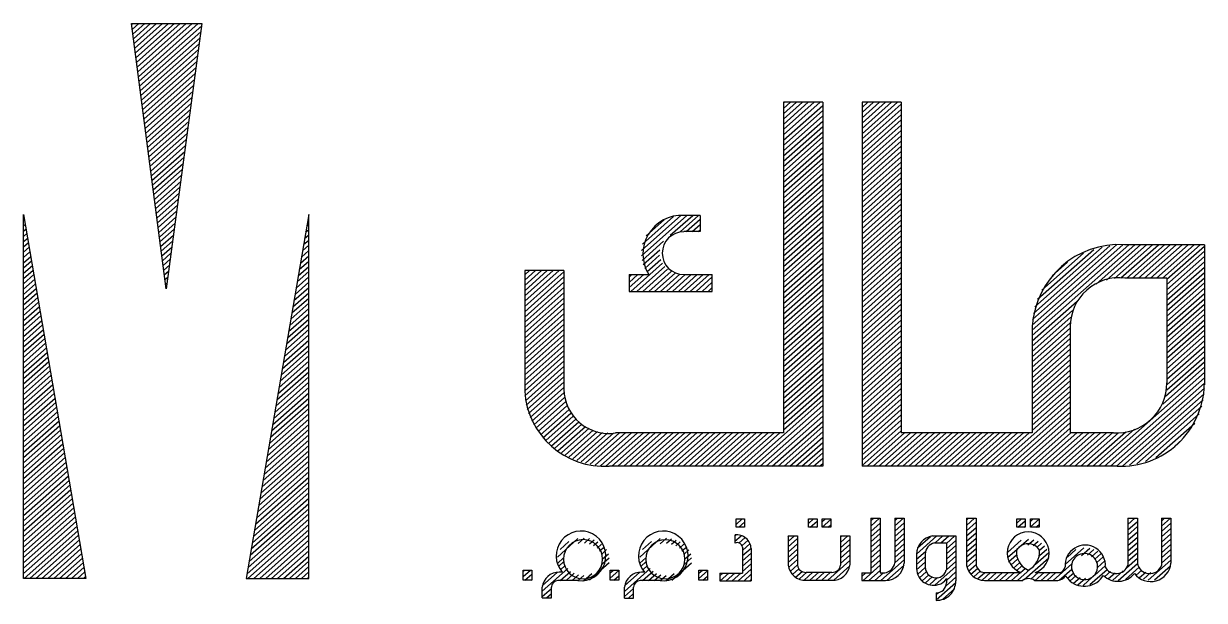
# Model space of a CAD drawing. Header units: millimetres. Extents: x 150000 to 150841, y 150000 to 150594.
# Drawn here: x 150753 to 150768.45, y 150092.46 to 150100.01 of the extents above; entities that cross this region are included whole.
import ezdxf

# ---------------------------------------------------------------- set-up
doc = ezdxf.new("R2010")
doc.units = ezdxf.units.MM
doc.linetypes.add('XKITLINE00', pattern=[0])

msp = doc.modelspace()

# ---------------------------------------------------------------- linework, layer by layer
at = {"color": 2, "linetype": 'XKITLINE00'}
for p, q in [((150754.407, 150100.014), (150755.33, 150100.014)), ((150754.862, 150096.541), (150754.407, 150100.014)), ((150754.409, 150099.999), (150754.426, 150100.014)), ((150754.417, 150099.937), (150754.503, 150100.014)), ((150754.425, 150099.875), (150754.581, 150100.014)), ((150754.433, 150099.813), (150754.659, 150100.014)), ((150754.441, 150099.752), (150754.737, 150100.014)), ((150754.449, 150099.69), (150754.814, 150100.014)), ((150754.457, 150099.628), (150754.892, 150100.014)), ((150754.465, 150099.566), (150754.97, 150100.014)), ((150754.473, 150099.505), (150755.047, 150100.014)), ((150754.481, 150099.443), (150755.125, 150100.014)), ((150754.49, 150099.381), (150755.203, 150100.014)), ((150754.498, 150099.319), (150755.281, 150100.014)), ((150754.506, 150099.258), (150755.327, 150099.986)), ((150755.33, 150100.014), (150754.862, 150096.541)), ((150754.514, 150099.196), (150755.316, 150099.908)), ((150754.522, 150099.134), (150755.306, 150099.829)), ((150754.53, 150099.072), (150755.295, 150099.751)), ((150754.538, 150099.011), (150755.284, 150099.673)), ((150754.546, 150098.949), (150755.274, 150099.594)), ((150754.554, 150098.887), (150755.263, 150099.516)), ((150754.562, 150098.825), (150755.253, 150099.438)), ((150754.57, 150098.763), (150755.242, 150099.359)), ((150754.579, 150098.702), (150755.232, 150099.281)), ((150754.587, 150098.64), (150755.221, 150099.203)), ((150754.595, 150098.578), (150755.21, 150099.124)), ((150754.603, 150098.516), (150755.2, 150099.046)), ((150754.611, 150098.455), (150755.189, 150098.968)), ((150754.619, 150098.393), (150755.179, 150098.889)), ((150754.627, 150098.331), (150755.168, 150098.811)), ((150754.635, 150098.269), (150755.158, 150098.733)), ((150754.643, 150098.208), (150755.147, 150098.654)), ((150754.651, 150098.146), (150755.136, 150098.576)), ((150754.66, 150098.084), (150755.126, 150098.498)), ((150754.668, 150098.022), (150755.115, 150098.419)), ((150754.676, 150097.96), (150755.105, 150098.341)), ((150754.684, 150097.899), (150755.094, 150098.263)), ((150754.692, 150097.837), (150755.084, 150098.184)), ((150754.7, 150097.775), (150755.073, 150098.106)), ((150754.708, 150097.713), (150755.062, 150098.028)), ((150754.716, 150097.652), (150755.052, 150097.949)), ((150754.724, 150097.59), (150755.041, 150097.871)), ((150754.732, 150097.528), (150755.031, 150097.793)), ((150754.741, 150097.466), (150755.02, 150097.714)), ((150752.996, 150092.752), (150752.996, 150097.514)), ((150752.996, 150097.514), (150753.812, 150092.752)), ((150754.749, 150097.405), (150755.01, 150097.636)), ((150754.757, 150097.343), (150754.999, 150097.558)), ((150756.728, 150097.514), (150755.911, 150092.752)), ((150756.728, 150092.752), (150756.728, 150097.514)), ((150752.996, 150097.504), (150752.997, 150097.506)), ((150752.996, 150097.436), (150753.007, 150097.446)), ((150752.996, 150097.367), (150753.018, 150097.386)), ((150754.765, 150097.281), (150754.988, 150097.479)), ((150754.773, 150097.219), (150754.978, 150097.401)), ((150756.702, 150097.365), (150756.728, 150097.388)), ((150756.716, 150097.446), (150756.728, 150097.457)), ((150752.996, 150097.298), (150753.028, 150097.326)), ((150752.996, 150097.229), (150753.038, 150097.266)), ((150752.996, 150097.16), (150753.049, 150097.207)), ((150754.781, 150097.158), (150754.967, 150097.323)), ((150754.789, 150097.096), (150754.957, 150097.244)), ((150756.674, 150097.202), (150756.728, 150097.25)), ((150756.688, 150097.283), (150756.728, 150097.319)), ((150752.996, 150097.091), (150753.059, 150097.147)), ((150752.996, 150097.022), (150753.069, 150097.087)), ((150754.797, 150097.034), (150754.946, 150097.166)), ((150754.805, 150096.972), (150754.936, 150097.088)), ((150756.633, 150096.958), (150756.728, 150097.043)), ((150756.647, 150097.04), (150756.728, 150097.112)), ((150756.66, 150097.121), (150756.728, 150097.181)), ((150752.996, 150096.953), (150753.079, 150097.027)), ((150752.996, 150096.884), (150753.09, 150096.967)), ((150752.996, 150096.815), (150753.1, 150096.907)), ((150754.813, 150096.91), (150754.925, 150097.01)), ((150754.821, 150096.849), (150754.914, 150096.931)), ((150756.605, 150096.796), (150756.728, 150096.905)), ((150756.619, 150096.877), (150756.728, 150096.974)), ((150752.996, 150096.746), (150753.11, 150096.847)), ((150752.996, 150096.677), (150753.12, 150096.788)), ((150754.83, 150096.787), (150754.904, 150096.853)), ((150754.838, 150096.725), (150754.893, 150096.775)), ((150756.577, 150096.633), (150756.728, 150096.767)), ((150756.591, 150096.714), (150756.728, 150096.836)), ((150752.996, 150096.608), (150753.131, 150096.728)), ((150752.996, 150096.539), (150753.141, 150096.668)), ((150752.996, 150096.47), (150753.151, 150096.608)), ((150754.846, 150096.663), (150754.883, 150096.696)), ((150754.854, 150096.602), (150754.872, 150096.618)), ((150756.549, 150096.47), (150756.728, 150096.629)), ((150756.563, 150096.552), (150756.728, 150096.698)), ((150752.996, 150096.401), (150753.161, 150096.548)), ((150752.996, 150096.332), (150753.172, 150096.488)), ((150752.996, 150096.263), (150753.182, 150096.429)), ((150756.521, 150096.308), (150756.728, 150096.491)), ((150756.535, 150096.389), (150756.728, 150096.56)), ((150752.996, 150096.194), (150753.192, 150096.369)), ((150752.996, 150096.126), (150753.202, 150096.309)), ((150756.479, 150096.064), (150756.728, 150096.284)), ((150756.493, 150096.145), (150756.728, 150096.353)), ((150756.507, 150096.226), (150756.728, 150096.422)), ((150752.996, 150096.057), (150753.213, 150096.249)), ((150752.996, 150095.988), (150753.223, 150096.189)), ((150752.996, 150095.919), (150753.233, 150096.129)), ((150756.451, 150095.901), (150756.728, 150096.146)), ((150756.465, 150095.982), (150756.728, 150096.215)), ((150752.996, 150095.85), (150753.243, 150096.069)), ((150752.996, 150095.781), (150753.254, 150096.01)), ((150756.423, 150095.739), (150756.728, 150096.009)), ((150756.437, 150095.82), (150756.728, 150096.078)), ((150752.996, 150095.712), (150753.264, 150095.95)), ((150752.996, 150095.643), (150753.274, 150095.89)), ((150752.996, 150095.574), (150753.284, 150095.83)), ((150756.396, 150095.576), (150756.728, 150095.871)), ((150756.41, 150095.657), (150756.728, 150095.94)), ((150752.996, 150095.505), (150753.295, 150095.77)), ((150752.996, 150095.436), (150753.305, 150095.71)), ((150756.354, 150095.332), (150756.728, 150095.664)), ((150756.368, 150095.413), (150756.728, 150095.733)), ((150756.382, 150095.495), (150756.728, 150095.802)), ((150752.996, 150095.367), (150753.315, 150095.651)), ((150752.996, 150095.298), (150753.326, 150095.591)), ((150752.996, 150095.229), (150753.336, 150095.531)), ((150756.326, 150095.169), (150756.728, 150095.526)), ((150756.34, 150095.251), (150756.728, 150095.595)), ((150752.996, 150095.16), (150753.346, 150095.471)), ((150752.996, 150095.091), (150753.356, 150095.411)), ((150752.996, 150095.022), (150753.367, 150095.351)), ((150756.298, 150095.007), (150756.728, 150095.388)), ((150756.312, 150095.088), (150756.728, 150095.457)), ((150752.996, 150094.953), (150753.377, 150095.291)), ((150752.996, 150094.884), (150753.387, 150095.232)), ((150756.27, 150094.844), (150756.728, 150095.25)), ((150756.284, 150094.925), (150756.728, 150095.319)), ((150752.996, 150094.815), (150753.397, 150095.172)), ((150752.996, 150094.747), (150753.408, 150095.112)), ((150752.996, 150094.678), (150753.418, 150095.052)), ((150756.228, 150094.6), (150756.728, 150095.043)), ((150756.242, 150094.681), (150756.728, 150095.112)), ((150756.256, 150094.763), (150756.728, 150095.181)), ((150752.996, 150094.609), (150753.428, 150094.992)), ((150752.996, 150094.54), (150753.438, 150094.932)), ((150756.2, 150094.438), (150756.728, 150094.905)), ((150756.214, 150094.519), (150756.728, 150094.974)), ((150752.996, 150094.471), (150753.449, 150094.872)), ((150752.996, 150094.402), (150753.459, 150094.813)), ((150752.996, 150094.333), (150753.469, 150094.753)), ((150756.173, 150094.275), (150756.728, 150094.768)), ((150756.187, 150094.356), (150756.728, 150094.836)), ((150752.996, 150094.264), (150753.479, 150094.693)), ((150752.996, 150094.195), (150753.49, 150094.633)), ((150752.996, 150094.126), (150753.5, 150094.573)), ((150756.145, 150094.112), (150756.728, 150094.63)), ((150756.159, 150094.194), (150756.728, 150094.699)), ((150752.996, 150094.057), (150753.51, 150094.513)), ((150752.996, 150093.988), (150753.52, 150094.454)), ((150756.103, 150093.868), (150756.728, 150094.423)), ((150756.117, 150093.95), (150756.728, 150094.492)), ((150756.131, 150094.031), (150756.728, 150094.561)), ((150752.996, 150093.919), (150753.531, 150094.394)), ((150752.996, 150093.85), (150753.541, 150094.334)), ((150752.996, 150093.781), (150753.551, 150094.274)), ((150756.075, 150093.706), (150756.728, 150094.285)), ((150756.089, 150093.787), (150756.728, 150094.354)), ((150752.996, 150093.712), (150753.561, 150094.214)), ((150752.996, 150093.643), (150753.572, 150094.154)), ((150756.047, 150093.543), (150756.728, 150094.147)), ((150756.061, 150093.624), (150756.728, 150094.216)), ((150752.996, 150093.574), (150753.582, 150094.094)), ((150752.996, 150093.505), (150753.592, 150094.035)), ((150752.996, 150093.437), (150753.603, 150093.975)), ((150756.019, 150093.38), (150756.728, 150094.009)), ((150756.033, 150093.462), (150756.728, 150094.078)), ((150752.996, 150093.368), (150753.613, 150093.915)), ((150752.996, 150093.299), (150753.623, 150093.855)), ((150755.977, 150093.137), (150756.728, 150093.802)), ((150755.991, 150093.218), (150756.728, 150093.871)), ((150756.005, 150093.299), (150756.728, 150093.94)), ((150752.996, 150093.23), (150753.633, 150093.795)), ((150752.996, 150093.161), (150753.644, 150093.735)), ((150752.996, 150093.092), (150753.654, 150093.676)), ((150755.95, 150092.974), (150756.728, 150093.664)), ((150755.963, 150093.055), (150756.728, 150093.733)), ((150752.996, 150093.023), (150753.664, 150093.616)), ((150752.996, 150092.954), (150753.674, 150093.556)), ((150752.996, 150092.885), (150753.685, 150093.496)), ((150755.922, 150092.811), (150756.728, 150093.526)), ((150755.936, 150092.893), (150756.728, 150093.595)), ((150752.996, 150092.816), (150753.695, 150093.436)), ((150753.001, 150092.752), (150753.705, 150093.376)), ((150755.932, 150092.752), (150756.728, 150093.457)), ((150756.01, 150092.752), (150756.728, 150093.389)), ((150753.079, 150092.752), (150753.715, 150093.316)), ((150753.156, 150092.752), (150753.726, 150093.257)), ((150753.234, 150092.752), (150753.736, 150093.197)), ((150756.088, 150092.752), (150756.728, 150093.32)), ((150756.165, 150092.752), (150756.728, 150093.251)), ((150756.243, 150092.752), (150756.728, 150093.182)), ((150753.312, 150092.752), (150753.746, 150093.137)), ((150753.39, 150092.752), (150753.756, 150093.077)), ((150756.321, 150092.752), (150756.728, 150093.113)), ((150756.399, 150092.752), (150756.728, 150093.044)), ((150753.467, 150092.752), (150753.767, 150093.017)), ((150753.545, 150092.752), (150753.777, 150092.957)), ((150753.623, 150092.752), (150753.787, 150092.897)), ((150756.476, 150092.752), (150756.728, 150092.975)), ((150756.554, 150092.752), (150756.728, 150092.906)), ((150753.812, 150092.752), (150752.996, 150092.752)), ((150753.701, 150092.752), (150753.797, 150092.838)), ((150753.778, 150092.752), (150753.808, 150092.778)), ((150755.911, 150092.752), (150756.728, 150092.752)), ((150756.632, 150092.752), (150756.728, 150092.837)), ((150756.71, 150092.752), (150756.728, 150092.768))]:
    msp.add_line(p, q, dxfattribs=at)
at = {"color": 7, "linetype": 'XKITLINE00'}
for p, q in [((150762.944, 150098.971), (150762.958, 150098.984)), ((150762.944, 150098.902), (150763.036, 150098.984)), ((150762.944, 150098.833), (150763.114, 150098.984)), ((150762.944, 150098.764), (150763.192, 150098.984)), ((150762.944, 150098.695), (150763.269, 150098.984)), ((150762.944, 150098.626), (150763.347, 150098.984)), ((150762.944, 150098.557), (150763.425, 150098.984)), ((150762.944, 150098.984), (150762.944, 150094.656)), ((150763.457, 150098.984), (150762.944, 150098.984)), ((150762.944, 150098.488), (150763.457, 150098.944)), ((150763.457, 150098.984), (150763.457, 150094.22)), ((150764.485, 150098.984), (150763.972, 150098.984)), ((150763.972, 150098.984), (150763.972, 150094.22)), ((150763.972, 150098.918), (150764.047, 150098.984)), ((150763.972, 150098.849), (150764.124, 150098.984)), ((150763.972, 150098.78), (150764.202, 150098.984)), ((150763.972, 150098.711), (150764.28, 150098.984)), ((150763.972, 150098.642), (150764.358, 150098.984)), ((150763.972, 150098.573), (150764.435, 150098.984)), ((150763.972, 150098.504), (150764.485, 150098.96)), ((150764.485, 150098.984), (150764.485, 150094.656)), ((150762.944, 150098.419), (150763.457, 150098.875)), ((150762.944, 150098.35), (150763.457, 150098.806)), ((150763.972, 150098.435), (150764.485, 150098.891)), ((150763.972, 150098.366), (150764.485, 150098.822)), ((150763.972, 150098.298), (150764.485, 150098.753)), ((150762.944, 150098.282), (150763.457, 150098.737)), ((150762.944, 150098.213), (150763.457, 150098.668)), ((150762.944, 150098.144), (150763.457, 150098.599)), ((150763.972, 150098.229), (150764.485, 150098.684)), ((150763.972, 150098.16), (150764.485, 150098.615)), ((150762.944, 150098.075), (150763.457, 150098.53)), ((150762.944, 150098.006), (150763.457, 150098.461)), ((150763.972, 150098.091), (150764.485, 150098.546)), ((150763.972, 150098.022), (150764.485, 150098.477)), ((150762.944, 150097.937), (150763.457, 150098.392)), ((150762.944, 150097.868), (150763.457, 150098.323)), ((150763.972, 150097.953), (150764.485, 150098.408)), ((150763.972, 150097.884), (150764.485, 150098.339)), ((150762.944, 150097.799), (150763.457, 150098.254)), ((150762.944, 150097.73), (150763.457, 150098.185)), ((150763.972, 150097.815), (150764.485, 150098.27)), ((150763.972, 150097.746), (150764.485, 150098.201)), ((150763.972, 150097.677), (150764.485, 150098.132)), ((150762.944, 150097.661), (150763.457, 150098.116)), ((150762.944, 150097.592), (150763.457, 150098.047)), ((150762.944, 150097.523), (150763.457, 150097.978)), ((150763.972, 150097.608), (150764.485, 150098.063)), ((150763.972, 150097.539), (150764.485, 150097.994)), ((150762.944, 150097.454), (150763.457, 150097.909)), ((150762.944, 150097.385), (150763.457, 150097.841)), ((150763.972, 150097.47), (150764.485, 150097.925)), ((150763.972, 150097.401), (150764.485, 150097.857)), ((150762.944, 150097.316), (150763.457, 150097.772)), ((150762.944, 150097.247), (150763.457, 150097.703)), ((150763.972, 150097.332), (150764.485, 150097.788)), ((150763.972, 150097.263), (150764.485, 150097.719)), ((150762.944, 150097.178), (150763.457, 150097.634)), ((150762.944, 150097.109), (150763.457, 150097.565)), ((150763.972, 150097.194), (150764.485, 150097.65)), ((150763.972, 150097.125), (150764.485, 150097.581)), ((150763.972, 150097.056), (150764.485, 150097.512)), ((150761.083, 150096.976), (150761.677, 150097.503)), ((150761.083, 150097.045), (150761.598, 150097.502)), ((150761.097, 150097.126), (150761.506, 150097.489)), ((150761.144, 150097.237), (150761.381, 150097.447)), ((150761.462, 150097.244), (150761.755, 150097.503)), ((150761.59, 150097.287), (150761.833, 150097.503)), ((150761.854, 150097.503), (150761.638, 150097.503)), ((150761.671, 150097.291), (150761.854, 150097.453)), ((150761.749, 150097.291), (150761.854, 150097.384)), ((150761.854, 150097.503), (150761.854, 150097.291)), ((150762.944, 150097.04), (150763.457, 150097.496)), ((150762.944, 150096.972), (150763.457, 150097.427)), ((150762.944, 150096.903), (150763.457, 150097.358)), ((150763.972, 150096.987), (150764.485, 150097.443)), ((150763.972, 150096.919), (150764.485, 150097.374)), ((150761.854, 150097.291), (150761.638, 150097.291)), ((150761.826, 150097.291), (150761.854, 150097.315)), ((150762.944, 150096.834), (150763.457, 150097.289)), ((150762.944, 150096.765), (150763.457, 150097.22)), ((150763.972, 150096.85), (150764.485, 150097.305)), ((150763.972, 150096.781), (150764.485, 150097.236)), ((150761.092, 150096.915), (150761.374, 150097.165)), ((150761.108, 150096.86), (150761.325, 150097.052)), ((150762.944, 150096.696), (150763.457, 150097.151)), ((150762.944, 150096.627), (150763.457, 150097.082)), ((150763.972, 150096.712), (150764.485, 150097.167)), ((150763.972, 150096.643), (150764.485, 150097.098)), ((150766.2, 150096.068), (150767.386, 150097.12)), ((150766.2, 150095.999), (150767.464, 150097.12)), ((150766.2, 150095.93), (150767.542, 150097.12)), ((150766.205, 150096.141), (150767.304, 150097.116)), ((150766.216, 150096.22), (150767.215, 150097.107)), ((150766.236, 150096.307), (150767.118, 150097.089)), ((150766.269, 150096.405), (150767.007, 150097.059)), ((150767.038, 150096.604), (150767.62, 150097.12)), ((150767.175, 150096.657), (150767.697, 150097.12)), ((150767.276, 150096.678), (150767.775, 150097.12)), ((150767.361, 150096.684), (150767.853, 150097.12)), ((150768.454, 150097.12), (150767.409, 150097.12)), ((150767.438, 150096.683), (150767.931, 150097.12)), ((150767.515, 150096.683), (150768.008, 150097.12)), ((150767.593, 150096.683), (150768.086, 150097.12)), ((150767.671, 150096.683), (150768.164, 150097.12)), ((150767.749, 150096.683), (150768.242, 150097.12)), ((150767.826, 150096.683), (150768.319, 150097.12)), ((150767.904, 150096.683), (150768.397, 150097.12)), ((150767.964, 150096.668), (150768.454, 150097.102)), ((150768.454, 150097.12), (150768.454, 150095.285)), ((150761.129, 150096.81), (150761.322, 150096.981)), ((150761.155, 150096.764), (150761.336, 150096.924)), ((150762.944, 150096.558), (150763.457, 150097.013)), ((150762.944, 150096.489), (150763.457, 150096.944)), ((150763.972, 150096.574), (150764.485, 150097.029)), ((150763.972, 150096.505), (150764.485, 150096.96)), ((150763.972, 150096.436), (150764.485, 150096.891)), ((150766.326, 150096.524), (150766.872, 150097.009)), ((150766.46, 150096.712), (150766.661, 150096.89)), ((150767.964, 150096.599), (150768.454, 150097.033)), ((150767.964, 150096.53), (150768.454, 150096.964)), ((150767.964, 150096.461), (150768.454, 150096.895)), ((150759.556, 150096.78), (150759.556, 150095.202)), ((150759.556, 150096.725), (150759.619, 150096.78)), ((150759.556, 150096.656), (150759.697, 150096.78)), ((150760.07, 150096.78), (150759.556, 150096.78)), ((150759.556, 150096.587), (150759.774, 150096.78)), ((150759.556, 150096.518), (150759.852, 150096.78)), ((150759.556, 150096.449), (150759.93, 150096.78)), ((150759.556, 150096.38), (150760.008, 150096.78)), ((150759.556, 150096.311), (150760.07, 150096.766)), ((150760.07, 150096.78), (150760.07, 150095.228)), ((150760.946, 150096.509), (150761.359, 150096.876)), ((150761.024, 150096.509), (150761.39, 150096.834)), ((150761.101, 150096.509), (150761.427, 150096.799)), ((150761.179, 150096.509), (150761.472, 150096.769)), ((150761.257, 150096.509), (150761.524, 150096.747)), ((150762.944, 150096.42), (150763.457, 150096.875)), ((150762.944, 150096.351), (150763.457, 150096.806)), ((150762.944, 150096.282), (150763.457, 150096.737)), ((150763.972, 150096.367), (150764.485, 150096.822)), ((150763.972, 150096.298), (150764.485, 150096.753)), ((150767.964, 150096.392), (150768.454, 150096.826)), ((150767.964, 150096.323), (150768.454, 150096.757)), ((150759.556, 150096.242), (150760.07, 150096.698)), ((150759.556, 150096.173), (150760.07, 150096.629)), ((150760.922, 150096.728), (150761.181, 150096.728)), ((150760.922, 150096.695), (150760.959, 150096.728)), ((150760.922, 150096.627), (150761.037, 150096.728)), ((150760.922, 150096.558), (150761.114, 150096.728)), ((150760.922, 150096.728), (150760.922, 150096.509)), ((150761.334, 150096.509), (150761.585, 150096.732)), ((150761.412, 150096.509), (150761.658, 150096.728)), ((150761.49, 150096.509), (150761.736, 150096.728)), ((150761.568, 150096.509), (150761.814, 150096.728)), ((150761.638, 150096.728), (150762.012, 150096.728)), ((150761.645, 150096.509), (150761.892, 150096.728)), ((150761.723, 150096.509), (150761.969, 150096.728)), ((150761.801, 150096.509), (150762.012, 150096.697)), ((150761.879, 150096.509), (150762.012, 150096.628)), ((150762.012, 150096.509), (150762.012, 150096.728)), ((150762.944, 150096.213), (150763.457, 150096.668)), ((150762.944, 150096.144), (150763.457, 150096.599)), ((150763.972, 150096.229), (150764.485, 150096.684)), ((150763.972, 150096.16), (150764.485, 150096.615)), ((150767.964, 150096.683), (150767.415, 150096.683)), ((150767.964, 150096.254), (150768.454, 150096.688)), ((150767.964, 150096.683), (150767.964, 150095.31)), ((150767.964, 150096.185), (150768.454, 150096.619)), ((150759.556, 150096.104), (150760.07, 150096.56)), ((150759.556, 150096.035), (150760.07, 150096.491)), ((150760.922, 150096.509), (150762.012, 150096.509)), ((150761.956, 150096.509), (150762.012, 150096.559)), ((150762.944, 150096.075), (150763.457, 150096.531)), ((150762.944, 150096.006), (150763.457, 150096.462)), ((150763.972, 150096.091), (150764.485, 150096.546)), ((150763.972, 150096.022), (150764.485, 150096.478)), ((150767.964, 150096.116), (150768.454, 150096.55)), ((150767.964, 150096.047), (150768.454, 150096.481)), ((150759.556, 150095.966), (150760.07, 150096.422)), ((150759.556, 150095.897), (150760.07, 150096.353)), ((150759.556, 150095.829), (150760.07, 150096.284)), ((150762.944, 150095.937), (150763.457, 150096.393)), ((150762.944, 150095.868), (150763.457, 150096.324)), ((150763.972, 150095.953), (150764.485, 150096.409)), ((150763.972, 150095.884), (150764.485, 150096.34)), ((150763.972, 150095.815), (150764.485, 150096.271)), ((150766.2, 150095.861), (150766.788, 150096.382)), ((150767.964, 150095.978), (150768.454, 150096.412)), ((150767.964, 150095.909), (150768.454, 150096.343)), ((150767.964, 150095.84), (150768.454, 150096.274)), ((150759.556, 150095.76), (150760.07, 150096.215)), ((150759.556, 150095.691), (150760.07, 150096.146)), ((150762.944, 150095.799), (150763.457, 150096.255)), ((150762.944, 150095.73), (150763.457, 150096.186)), ((150762.944, 150095.661), (150763.457, 150096.117)), ((150763.972, 150095.746), (150764.485, 150096.202)), ((150763.972, 150095.677), (150764.485, 150096.133)), ((150766.2, 150095.792), (150766.728, 150096.26)), ((150766.2, 150095.723), (150766.705, 150096.171)), ((150767.964, 150095.771), (150768.454, 150096.206)), ((150767.964, 150095.703), (150768.454, 150096.137)), ((150759.556, 150095.622), (150760.07, 150096.077)), ((150759.556, 150095.553), (150760.07, 150096.008)), ((150762.944, 150095.593), (150763.457, 150096.048)), ((150762.944, 150095.524), (150763.457, 150095.979)), ((150763.972, 150095.609), (150764.485, 150096.064)), ((150763.972, 150095.54), (150764.485, 150095.995)), ((150766.2, 150095.654), (150766.698, 150096.096)), ((150766.2, 150096.048), (150766.2, 150094.656)), ((150766.2, 150095.586), (150766.699, 150096.028)), ((150766.699, 150096.048), (150766.699, 150094.656)), ((150767.964, 150095.634), (150768.454, 150096.068)), ((150767.964, 150095.565), (150768.454, 150095.999)), ((150759.556, 150095.484), (150760.07, 150095.939)), ((150759.556, 150095.415), (150760.07, 150095.87)), ((150762.944, 150095.455), (150763.457, 150095.91)), ((150762.944, 150095.386), (150763.457, 150095.841)), ((150763.972, 150095.471), (150764.485, 150095.926)), ((150763.972, 150095.402), (150764.485, 150095.857)), ((150766.2, 150095.517), (150766.699, 150095.959)), ((150766.2, 150095.448), (150766.699, 150095.89)), ((150766.2, 150095.379), (150766.699, 150095.821)), ((150767.964, 150095.496), (150768.454, 150095.93)), ((150767.964, 150095.427), (150768.454, 150095.861)), ((150759.556, 150095.346), (150760.07, 150095.801)), ((150759.556, 150095.277), (150760.07, 150095.732)), ((150759.556, 150095.208), (150760.07, 150095.663)), ((150762.944, 150095.317), (150763.457, 150095.772)), ((150762.944, 150095.248), (150763.457, 150095.703)), ((150763.972, 150095.333), (150764.485, 150095.788)), ((150763.972, 150095.264), (150764.485, 150095.719)), ((150766.2, 150095.31), (150766.699, 150095.752)), ((150766.2, 150095.241), (150766.699, 150095.683)), ((150767.962, 150095.218), (150768.454, 150095.654)), ((150767.964, 150095.358), (150768.454, 150095.792)), ((150767.965, 150095.29), (150768.454, 150095.723)), ((150759.558, 150095.141), (150760.07, 150095.594)), ((150759.565, 150095.078), (150760.07, 150095.525)), ((150762.944, 150095.179), (150763.457, 150095.634)), ((150762.944, 150095.11), (150763.457, 150095.565)), ((150763.972, 150095.195), (150764.485, 150095.65)), ((150763.972, 150095.126), (150764.485, 150095.581)), ((150763.972, 150095.057), (150764.485, 150095.512)), ((150766.2, 150095.172), (150766.699, 150095.614)), ((150766.2, 150095.103), (150766.699, 150095.545)), ((150767.909, 150095.033), (150768.454, 150095.516)), ((150767.947, 150095.135), (150768.454, 150095.585)), ((150759.576, 150095.018), (150760.07, 150095.456)), ((150759.59, 150094.962), (150760.07, 150095.388)), ((150762.944, 150095.041), (150763.457, 150095.496)), ((150762.944, 150094.972), (150763.457, 150095.427)), ((150762.944, 150094.903), (150763.457, 150095.358)), ((150763.972, 150094.988), (150764.485, 150095.443)), ((150763.972, 150094.919), (150764.485, 150095.374)), ((150766.2, 150095.034), (150766.699, 150095.476)), ((150766.2, 150094.965), (150766.699, 150095.407)), ((150767.07, 150094.22), (150768.454, 150095.447)), ((150767.148, 150094.22), (150768.454, 150095.378)), ((150759.607, 150094.908), (150760.07, 150095.319)), ((150759.627, 150094.857), (150760.07, 150095.25)), ((150762.944, 150094.834), (150763.457, 150095.289)), ((150762.944, 150094.765), (150763.457, 150095.22)), ((150763.972, 150094.85), (150764.485, 150095.305)), ((150763.972, 150094.781), (150764.485, 150095.236)), ((150766.2, 150094.896), (150766.699, 150095.338)), ((150766.2, 150094.827), (150766.699, 150095.269)), ((150766.2, 150094.758), (150766.699, 150095.2)), ((150767.226, 150094.22), (150768.454, 150095.309)), ((150767.304, 150094.22), (150768.454, 150095.241)), ((150759.649, 150094.808), (150760.069, 150095.18)), ((150759.674, 150094.761), (150760.076, 150095.118)), ((150759.701, 150094.716), (150760.09, 150095.061)), ((150762.484, 150094.22), (150763.457, 150095.083)), ((150762.944, 150094.696), (150763.457, 150095.152)), ((150763.972, 150094.712), (150764.485, 150095.168)), ((150763.972, 150094.643), (150764.485, 150095.099)), ((150765.749, 150094.22), (150766.699, 150095.062)), ((150766.2, 150094.689), (150766.699, 150095.131)), ((150767.385, 150094.223), (150768.451, 150095.168)), ((150767.473, 150094.232), (150768.44, 150095.09)), ((150759.731, 150094.673), (150760.109, 150095.009)), ((150759.762, 150094.632), (150760.132, 150094.96)), ((150759.795, 150094.593), (150760.16, 150094.916)), ((150762.562, 150094.22), (150763.457, 150095.014)), ((150762.64, 150094.22), (150763.457, 150094.945)), ((150763.972, 150094.574), (150764.485, 150095.03)), ((150763.972, 150094.505), (150764.485, 150094.961)), ((150763.972, 150094.436), (150764.485, 150094.892)), ((150765.827, 150094.22), (150766.699, 150094.994)), ((150765.904, 150094.22), (150766.699, 150094.925)), ((150767.571, 150094.25), (150768.42, 150095.004)), ((150767.682, 150094.28), (150768.387, 150094.905)), ((150759.831, 150094.555), (150760.191, 150094.875)), ((150759.868, 150094.519), (150760.226, 150094.837)), ((150759.907, 150094.485), (150760.264, 150094.802)), ((150759.948, 150094.452), (150760.306, 150094.77)), ((150759.991, 150094.422), (150760.352, 150094.741)), ((150762.718, 150094.22), (150763.457, 150094.876)), ((150762.795, 150094.22), (150763.457, 150094.807)), ((150762.873, 150094.22), (150763.457, 150094.738)), ((150763.972, 150094.367), (150764.485, 150094.823)), ((150763.972, 150094.298), (150764.485, 150094.754)), ((150765.982, 150094.22), (150766.699, 150094.856)), ((150766.06, 150094.22), (150766.699, 150094.787)), ((150767.818, 150094.332), (150768.328, 150094.784)), ((150760.036, 150094.393), (150760.401, 150094.716)), ((150760.084, 150094.366), (150760.454, 150094.694)), ((150760.133, 150094.34), (150760.511, 150094.676)), ((150760.184, 150094.317), (150760.574, 150094.663)), ((150760.238, 150094.296), (150760.643, 150094.655)), ((150760.294, 150094.276), (150760.72, 150094.654)), ((150760.353, 150094.26), (150760.799, 150094.656)), ((150760.414, 150094.245), (150760.877, 150094.656)), ((150760.479, 150094.234), (150760.955, 150094.656)), ((150760.547, 150094.225), (150761.032, 150094.656)), ((150760.62, 150094.221), (150761.11, 150094.656)), ((150760.697, 150094.22), (150761.188, 150094.656)), ((150762.944, 150094.656), (150760.746, 150094.656)), ((150760.774, 150094.22), (150761.266, 150094.656)), ((150760.852, 150094.22), (150761.343, 150094.656)), ((150760.93, 150094.22), (150761.421, 150094.656)), ((150761.007, 150094.22), (150761.499, 150094.656)), ((150761.085, 150094.22), (150761.576, 150094.656)), ((150761.163, 150094.22), (150761.654, 150094.656)), ((150761.241, 150094.22), (150761.732, 150094.656)), ((150761.318, 150094.22), (150761.81, 150094.656)), ((150761.396, 150094.22), (150761.887, 150094.656)), ((150761.474, 150094.22), (150761.965, 150094.656)), ((150761.552, 150094.22), (150762.043, 150094.656)), ((150761.629, 150094.22), (150762.121, 150094.656)), ((150761.707, 150094.22), (150762.198, 150094.656)), ((150761.785, 150094.22), (150762.276, 150094.656)), ((150761.863, 150094.22), (150762.354, 150094.656)), ((150761.94, 150094.22), (150762.431, 150094.656)), ((150762.018, 150094.22), (150762.509, 150094.656)), ((150762.096, 150094.22), (150762.587, 150094.656)), ((150762.173, 150094.22), (150762.665, 150094.656)), ((150762.251, 150094.22), (150762.742, 150094.656)), ((150762.329, 150094.22), (150762.82, 150094.656)), ((150762.407, 150094.22), (150762.898, 150094.656)), ((150762.951, 150094.22), (150763.457, 150094.669)), ((150763.028, 150094.22), (150763.457, 150094.6)), ((150763.972, 150094.23), (150764.485, 150094.685)), ((150764.039, 150094.22), (150764.53, 150094.656)), ((150764.117, 150094.22), (150764.608, 150094.656)), ((150764.194, 150094.22), (150764.686, 150094.656)), ((150764.272, 150094.22), (150764.763, 150094.656)), ((150764.35, 150094.22), (150764.841, 150094.656)), ((150764.428, 150094.22), (150764.919, 150094.656)), ((150766.2, 150094.656), (150764.485, 150094.656)), ((150764.505, 150094.22), (150764.997, 150094.656)), ((150764.583, 150094.22), (150765.074, 150094.656)), ((150764.661, 150094.22), (150765.152, 150094.656)), ((150764.738, 150094.22), (150765.23, 150094.656)), ((150764.816, 150094.22), (150765.307, 150094.656)), ((150764.894, 150094.22), (150765.385, 150094.656)), ((150764.972, 150094.22), (150765.463, 150094.656)), ((150765.049, 150094.22), (150765.541, 150094.656)), ((150765.127, 150094.22), (150765.618, 150094.656)), ((150765.205, 150094.22), (150765.696, 150094.656)), ((150765.283, 150094.22), (150765.774, 150094.656)), ((150765.36, 150094.22), (150765.852, 150094.656)), ((150765.438, 150094.22), (150765.929, 150094.656)), ((150765.516, 150094.22), (150766.007, 150094.656)), ((150765.593, 150094.22), (150766.085, 150094.656)), ((150765.671, 150094.22), (150766.162, 150094.656)), ((150766.138, 150094.22), (150766.699, 150094.718)), ((150766.215, 150094.22), (150766.707, 150094.656)), ((150766.293, 150094.22), (150766.784, 150094.656)), ((150766.371, 150094.22), (150766.862, 150094.656)), ((150766.449, 150094.22), (150766.94, 150094.656)), ((150766.526, 150094.22), (150767.017, 150094.656)), ((150766.604, 150094.22), (150767.095, 150094.656)), ((150766.682, 150094.22), (150767.173, 150094.656)), ((150767.263, 150094.656), (150766.699, 150094.656)), ((150766.759, 150094.22), (150767.251, 150094.656)), ((150766.837, 150094.22), (150767.332, 150094.658)), ((150766.915, 150094.22), (150767.425, 150094.672)), ((150766.993, 150094.22), (150767.54, 150094.706)), ((150763.106, 150094.22), (150763.457, 150094.531)), ((150763.184, 150094.22), (150763.457, 150094.462)), ((150768.061, 150094.478), (150768.163, 150094.569)), ((150763.262, 150094.22), (150763.457, 150094.393)), ((150763.339, 150094.22), (150763.457, 150094.324)), ((150763.457, 150094.22), (150760.664, 150094.22)), ((150763.417, 150094.22), (150763.457, 150094.255)), ((150767.313, 150094.22), (150763.972, 150094.22)), ((150762.323, 150093.525), (150762.327, 150093.529)), ((150762.323, 150093.456), (150762.405, 150093.529)), ((150762.323, 150093.529), (150762.435, 150093.529)), ((150762.323, 150093.421), (150762.323, 150093.529)), ((150762.435, 150093.529), (150762.435, 150093.421)), ((150763.27, 150093.469), (150763.338, 150093.529)), ((150763.27, 150093.529), (150763.383, 150093.529)), ((150763.27, 150093.421), (150763.27, 150093.529)), ((150763.293, 150093.421), (150763.383, 150093.5)), ((150763.383, 150093.529), (150763.383, 150093.421)), ((150763.451, 150093.491), (150763.493, 150093.529)), ((150763.451, 150093.529), (150763.564, 150093.529)), ((150763.451, 150093.421), (150763.451, 150093.529)), ((150763.451, 150093.422), (150763.564, 150093.523)), ((150763.564, 150093.529), (150763.564, 150093.421)), ((150764.086, 150093.503), (150764.125, 150093.538)), ((150764.086, 150093.434), (150764.203, 150093.538)), ((150764.086, 150093.538), (150764.209, 150093.538)), ((150764.086, 150093.538), (150764.086, 150092.825)), ((150764.209, 150093.538), (150764.209, 150092.825)), ((150764.401, 150093.507), (150764.436, 150093.538)), ((150764.401, 150093.438), (150764.513, 150093.538)), ((150764.401, 150093.538), (150764.524, 150093.538)), ((150764.401, 150093.538), (150764.401, 150092.954)), ((150764.524, 150093.538), (150764.524, 150092.95)), ((150765.342, 150093.514), (150765.368, 150093.538)), ((150765.342, 150093.445), (150765.446, 150093.538)), ((150765.342, 150093.538), (150765.465, 150093.538)), ((150765.342, 150093.538), (150765.342, 150092.922)), ((150765.465, 150093.538), (150765.465, 150092.95)), ((150765.997, 150093.475), (150766.058, 150093.529)), ((150765.997, 150093.529), (150766.11, 150093.529)), ((150765.997, 150093.421), (150765.997, 150093.529)), ((150766.014, 150093.421), (150766.11, 150093.506)), ((150766.11, 150093.529), (150766.11, 150093.421)), ((150766.178, 150093.497), (150766.214, 150093.529)), ((150766.178, 150093.529), (150766.291, 150093.529)), ((150766.178, 150093.421), (150766.178, 150093.529)), ((150766.178, 150093.428), (150766.291, 150093.528)), ((150766.291, 150093.529), (150766.291, 150093.421)), ((150767.454, 150093.538), (150767.454, 150092.922)), ((150767.454, 150093.526), (150767.467, 150093.538)), ((150767.454, 150093.457), (150767.545, 150093.538)), ((150767.454, 150093.538), (150767.577, 150093.538)), ((150767.454, 150093.388), (150767.577, 150093.498)), ((150767.577, 150093.538), (150767.577, 150092.95)), ((150767.893, 150093.538), (150767.893, 150092.922)), ((150767.893, 150093.502), (150767.933, 150093.538)), ((150767.893, 150093.433), (150768.011, 150093.538)), ((150767.893, 150093.538), (150768.016, 150093.538)), ((150768.016, 150093.538), (150768.016, 150092.95)), ((150762.435, 150093.421), (150762.323, 150093.421)), ((150762.361, 150093.421), (150762.435, 150093.487)), ((150763.383, 150093.421), (150763.27, 150093.421)), ((150763.371, 150093.421), (150763.383, 150093.432)), ((150763.564, 150093.421), (150763.451, 150093.421)), ((150763.527, 150093.421), (150763.564, 150093.454)), ((150764.086, 150093.366), (150764.209, 150093.475)), ((150764.086, 150093.297), (150764.209, 150093.406)), ((150764.086, 150093.228), (150764.209, 150093.337)), ((150764.401, 150093.369), (150764.524, 150093.478)), ((150764.401, 150093.3), (150764.524, 150093.409)), ((150764.401, 150093.231), (150764.524, 150093.34)), ((150765.342, 150093.376), (150765.465, 150093.486)), ((150765.342, 150093.307), (150765.465, 150093.417)), ((150765.342, 150093.239), (150765.465, 150093.348)), ((150766.11, 150093.421), (150765.997, 150093.421)), ((150766.092, 150093.421), (150766.11, 150093.437)), ((150766.291, 150093.421), (150766.178, 150093.421)), ((150766.247, 150093.421), (150766.291, 150093.459)), ((150767.454, 150093.319), (150767.577, 150093.429)), ((150767.454, 150093.25), (150767.577, 150093.36)), ((150767.893, 150093.364), (150768.016, 150093.473)), ((150767.893, 150093.295), (150768.016, 150093.404)), ((150767.893, 150093.226), (150768.016, 150093.335)), ((150759.986, 150093.03), (150760.252, 150093.272)), ((150760.022, 150093.13), (150760.135, 150093.233)), ((150760.254, 150093.207), (150760.334, 150093.277)), ((150760.337, 150093.214), (150760.403, 150093.272)), ((150760.403, 150093.202), (150760.464, 150093.255)), ((150760.458, 150093.18), (150760.514, 150093.231)), ((150760.504, 150093.149), (150760.561, 150093.199)), ((150761.063, 150093.03), (150761.33, 150093.272)), ((150761.1, 150093.131), (150761.214, 150093.234)), ((150761.331, 150093.206), (150761.411, 150093.276)), ((150761.414, 150093.213), (150761.48, 150093.271)), ((150761.48, 150093.201), (150761.541, 150093.254)), ((150761.535, 150093.179), (150761.591, 150093.23)), ((150761.582, 150093.148), (150761.638, 150093.198)), ((150762.309, 150093.306), (150762.326, 150093.321)), ((150762.309, 150093.32), (150762.309, 150093.214)), ((150762.309, 150093.237), (150762.391, 150093.31)), ((150762.36, 150093.214), (150762.441, 150093.285)), ((150762.401, 150093.181), (150762.48, 150093.251)), ((150762.408, 150093.118), (150762.508, 150093.207)), ((150763.004, 150093.302), (150763.01, 150093.307)), ((150763.004, 150093.233), (150763.087, 150093.307)), ((150763.004, 150093.307), (150763.128, 150093.307)), ((150763.004, 150093.307), (150763.004, 150092.927)), ((150763.004, 150093.164), (150763.128, 150093.274)), ((150763.004, 150093.095), (150763.128, 150093.205)), ((150763.128, 150093.307), (150763.128, 150092.925)), ((150763.691, 150093.29), (150763.709, 150093.307)), ((150763.691, 150093.222), (150763.787, 150093.307)), ((150763.691, 150093.307), (150763.814, 150093.307)), ((150763.691, 150093.307), (150763.691, 150092.925)), ((150763.691, 150093.153), (150763.814, 150093.262)), ((150763.691, 150093.084), (150763.814, 150093.193)), ((150763.814, 150093.307), (150763.814, 150092.927)), ((150764.086, 150093.159), (150764.209, 150093.268)), ((150764.086, 150093.09), (150764.209, 150093.199)), ((150764.401, 150093.162), (150764.524, 150093.272)), ((150764.401, 150093.093), (150764.524, 150093.203)), ((150764.686, 150093.07), (150764.953, 150093.307)), ((150764.699, 150093.15), (150764.867, 150093.3)), ((150764.896, 150093.307), (150765.199, 150093.307)), ((150764.922, 150093.216), (150765.076, 150093.216)), ((150764.928, 150093.216), (150765.03, 150093.307)), ((150765.005, 150093.216), (150765.108, 150093.307)), ((150765.076, 150093.209), (150765.186, 150093.307)), ((150765.076, 150093.14), (150765.199, 150093.249)), ((150765.076, 150093.216), (150765.076, 150092.864)), ((150765.076, 150093.071), (150765.199, 150093.18)), ((150765.199, 150093.307), (150765.199, 150092.719)), ((150765.342, 150093.17), (150765.465, 150093.279)), ((150765.342, 150093.101), (150765.465, 150093.21)), ((150765.876, 150093.092), (150766.055, 150093.251)), ((150766.001, 150093.134), (150766.151, 150093.264)), ((150766.145, 150093.19), (150766.22, 150093.257)), ((150766.211, 150093.18), (150766.277, 150093.238)), ((150766.26, 150093.156), (150766.324, 150093.213)), ((150767.454, 150093.182), (150767.577, 150093.291)), ((150767.454, 150093.113), (150767.577, 150093.222)), ((150767.893, 150093.157), (150768.016, 150093.266)), ((150767.893, 150093.088), (150768.016, 150093.197)), ((150760.537, 150093.114), (150760.6, 150093.165)), ((150760.565, 150093.07), (150760.628, 150093.128)), ((150760.576, 150093.009), (150760.651, 150093.075)), ((150761.614, 150093.113), (150761.677, 150093.165)), ((150761.642, 150093.069), (150761.705, 150093.127)), ((150761.653, 150093.009), (150761.729, 150093.074)), ((150762.408, 150093.16), (150762.408, 150092.82)), ((150762.408, 150093.049), (150762.521, 150093.149)), ((150762.408, 150092.98), (150762.521, 150093.08)), ((150762.521, 150093.144), (150762.521, 150092.721)), ((150763.004, 150093.026), (150763.128, 150093.136)), ((150763.004, 150092.958), (150763.128, 150093.067)), ((150763.691, 150093.015), (150763.814, 150093.124)), ((150763.691, 150092.946), (150763.814, 150093.055)), ((150764.086, 150093.021), (150764.209, 150093.13)), ((150764.086, 150092.952), (150764.209, 150093.061)), ((150764.401, 150093.024), (150764.524, 150093.134)), ((150764.401, 150092.956), (150764.524, 150093.065)), ((150764.686, 150093.002), (150764.803, 150093.105)), ((150764.686, 150093.069), (150764.686, 150092.904)), ((150764.686, 150092.933), (150764.8, 150093.034)), ((150764.8, 150093.069), (150764.8, 150092.904)), ((150765.076, 150093.002), (150765.199, 150093.111)), ((150765.076, 150092.933), (150765.199, 150093.042)), ((150765.342, 150093.032), (150765.465, 150093.141)), ((150765.342, 150092.963), (150765.465, 150093.072)), ((150765.876, 150093.023), (150766.003, 150093.135)), ((150765.892, 150092.968), (150765.994, 150093.058)), ((150766.245, 150092.936), (150766.418, 150093.09)), ((150766.297, 150093.12), (150766.363, 150093.178)), ((150766.297, 150093.051), (150766.392, 150093.136)), ((150766.63, 150092.933), (150766.878, 150093.153)), ((150766.661, 150093.03), (150766.772, 150093.128)), ((150766.846, 150093.053), (150766.954, 150093.148)), ((150766.923, 150093.054), (150767.007, 150093.129)), ((150766.977, 150093.033), (150767.06, 150093.107)), ((150767.018, 150093.001), (150767.097, 150093.071)), ((150767.047, 150092.958), (150767.127, 150093.03)), ((150767.454, 150093.044), (150767.577, 150093.153)), ((150767.454, 150092.975), (150767.577, 150093.084)), ((150767.893, 150093.019), (150768.016, 150093.129)), ((150767.893, 150092.95), (150768.016, 150093.06)), ((150759.784, 150092.583), (150760.12, 150092.88)), ((150759.988, 150092.952), (150760.065, 150093.021)), ((150760, 150092.908), (150760.07, 150092.972)), ((150760.024, 150092.865), (150760.087, 150092.921)), ((150760.406, 150092.731), (150760.661, 150092.958)), ((150760.565, 150092.936), (150760.663, 150093.02)), ((150760.861, 150092.582), (150761.197, 150092.879)), ((150761.065, 150092.952), (150761.142, 150093.021)), ((150761.077, 150092.908), (150761.147, 150092.972)), ((150761.101, 150092.864), (150761.164, 150092.92)), ((150761.483, 150092.73), (150761.738, 150092.957)), ((150761.642, 150092.935), (150761.74, 150093.019)), ((150762.349, 150092.721), (150762.521, 150092.874)), ((150762.408, 150092.911), (150762.521, 150093.011)), ((150762.408, 150092.842), (150762.521, 150092.942)), ((150763.01, 150092.893), (150763.128, 150092.998)), ((150763.031, 150092.843), (150763.128, 150092.929)), ((150763.062, 150092.802), (150763.146, 150092.877)), ((150763.523, 150092.728), (150763.814, 150092.986)), ((150763.603, 150092.73), (150763.813, 150092.916)), ((150763.985, 150092.724), (150764.209, 150092.923)), ((150764.086, 150092.883), (150764.209, 150092.992)), ((150764.218, 150092.724), (150764.524, 150092.996)), ((150764.298, 150092.726), (150764.522, 150092.925)), ((150764.684, 150092.862), (150764.8, 150092.965)), ((150764.697, 150092.804), (150764.8, 150092.895)), ((150764.93, 150092.666), (150765.199, 150092.905)), ((150765.076, 150092.864), (150765.199, 150092.974)), ((150765.347, 150092.898), (150765.465, 150093.003)), ((150765.367, 150092.847), (150765.465, 150092.934)), ((150765.398, 150092.805), (150765.483, 150092.881)), ((150765.919, 150092.923), (150766.008, 150093.002)), ((150765.954, 150092.885), (150766.033, 150092.955)), ((150765.997, 150092.854), (150766.066, 150092.915)), ((150766.007, 150092.725), (150766.179, 150092.878)), ((150766.048, 150092.83), (150766.106, 150092.882)), ((150766.096, 150092.735), (150766.417, 150093.02)), ((150766.474, 150092.725), (150766.72, 150092.944)), ((150766.555, 150092.729), (150766.718, 150092.872)), ((150766.955, 150092.67), (150767.181, 150092.87)), ((150767.019, 150092.795), (150767.156, 150092.916)), ((150767.055, 150092.895), (150767.151, 150092.981)), ((150767.326, 150092.723), (150767.578, 150092.947)), ((150767.422, 150092.739), (150767.599, 150092.897)), ((150767.436, 150092.889), (150767.577, 150093.015)), ((150767.72, 150092.728), (150768.016, 150092.991)), ((150767.803, 150092.732), (150768.011, 150092.917)), ((150759.535, 150092.845), (150759.552, 150092.86)), ((150759.535, 150092.776), (150759.63, 150092.86)), ((150759.535, 150092.86), (150759.648, 150092.86)), ((150759.535, 150092.727), (150759.535, 150092.86)), ((150759.648, 150092.727), (150759.535, 150092.727)), ((150759.557, 150092.727), (150759.648, 150092.807)), ((150759.635, 150092.727), (150759.648, 150092.738)), ((150759.648, 150092.86), (150759.648, 150092.727)), ((150759.786, 150092.654), (150759.987, 150092.832)), ((150760.255, 150092.724), (150759.992, 150092.724)), ((150760.048, 150092.834), (150760.008, 150092.834)), ((150760.021, 150092.724), (150760.155, 150092.843)), ((150760.098, 150092.724), (150760.204, 150092.818)), ((150760.176, 150092.724), (150760.261, 150092.798)), ((150760.254, 150092.724), (150760.329, 150092.791)), ((150760.327, 150092.721), (150760.434, 150092.816)), ((150760.677, 150092.824), (150760.718, 150092.86)), ((150760.677, 150092.86), (150760.79, 150092.86)), ((150760.677, 150092.727), (150760.677, 150092.86)), ((150760.677, 150092.755), (150760.79, 150092.855)), ((150760.79, 150092.727), (150760.677, 150092.727)), ((150760.723, 150092.727), (150760.79, 150092.786)), ((150760.79, 150092.86), (150760.79, 150092.727)), ((150760.863, 150092.653), (150761.064, 150092.831)), ((150761.332, 150092.723), (150761.069, 150092.723)), ((150761.126, 150092.833), (150761.085, 150092.833)), ((150761.098, 150092.723), (150761.236, 150092.845)), ((150761.176, 150092.723), (150761.281, 150092.817)), ((150761.253, 150092.723), (150761.338, 150092.797)), ((150761.331, 150092.723), (150761.406, 150092.791)), ((150761.405, 150092.72), (150761.511, 150092.815)), ((150761.837, 150092.818), (150761.884, 150092.86)), ((150761.837, 150092.86), (150761.949, 150092.86)), ((150761.837, 150092.727), (150761.837, 150092.86)), ((150761.837, 150092.749), (150761.949, 150092.849)), ((150761.949, 150092.727), (150761.837, 150092.727)), ((150761.889, 150092.727), (150761.949, 150092.78)), ((150761.949, 150092.86), (150761.949, 150092.727)), ((150762.109, 150092.784), (150762.15, 150092.82)), ((150762.109, 150092.82), (150762.109, 150092.721)), ((150762.109, 150092.82), (150762.408, 150092.82)), ((150762.109, 150092.721), (150762.521, 150092.721)), ((150762.116, 150092.721), (150762.228, 150092.82)), ((150762.194, 150092.721), (150762.306, 150092.82)), ((150762.271, 150092.721), (150762.384, 150092.82)), ((150762.427, 150092.721), (150762.521, 150092.805)), ((150762.505, 150092.721), (150762.521, 150092.736)), ((150763.103, 150092.769), (150763.187, 150092.843)), ((150763.153, 150092.744), (150763.25, 150092.831)), ((150763.214, 150092.73), (150763.328, 150092.831)), ((150763.24, 150092.831), (150763.578, 150092.831)), ((150763.243, 150092.728), (150763.575, 150092.728)), ((150763.29, 150092.728), (150763.405, 150092.831)), ((150763.368, 150092.728), (150763.483, 150092.831)), ((150763.446, 150092.728), (150763.561, 150092.831)), ((150763.968, 150092.778), (150764.021, 150092.825)), ((150763.968, 150092.825), (150763.968, 150092.724)), ((150763.968, 150092.825), (150764.086, 150092.825)), ((150763.968, 150092.724), (150764.279, 150092.724)), ((150764.063, 150092.724), (150764.209, 150092.854)), ((150764.141, 150092.724), (150764.255, 150092.825)), ((150764.209, 150092.825), (150764.269, 150092.825)), ((150764.723, 150092.758), (150764.813, 150092.838)), ((150764.758, 150092.721), (150764.845, 150092.798)), ((150764.803, 150092.692), (150764.892, 150092.77)), ((150764.859, 150092.672), (150764.959, 150092.761)), ((150765.072, 150092.654), (150765.199, 150092.767)), ((150765.076, 150092.726), (150765.199, 150092.836)), ((150765.076, 150092.748), (150765.076, 150092.691)), ((150765.437, 150092.771), (150765.521, 150092.846)), ((150765.486, 150092.745), (150765.579, 150092.828)), ((150765.545, 150092.729), (150765.656, 150092.828)), ((150765.575, 150092.828), (150766.056, 150092.828)), ((150765.575, 150092.725), (150766.076, 150092.725)), ((150765.619, 150092.725), (150765.734, 150092.828)), ((150765.697, 150092.725), (150765.812, 150092.828)), ((150765.774, 150092.725), (150765.889, 150092.828)), ((150765.852, 150092.725), (150765.967, 150092.828)), ((150765.93, 150092.725), (150766.045, 150092.828)), ((150766.183, 150092.743), (150766.278, 150092.828)), ((150766.231, 150092.725), (150766.537, 150092.725)), ((150766.237, 150092.828), (150766.537, 150092.828)), ((150766.241, 150092.725), (150766.356, 150092.828)), ((150766.318, 150092.725), (150766.434, 150092.828)), ((150766.396, 150092.725), (150766.511, 150092.828)), ((150766.661, 150092.754), (150766.743, 150092.826)), ((150766.694, 150092.714), (150766.777, 150092.788)), ((150766.742, 150092.688), (150766.827, 150092.763)), ((150766.798, 150092.669), (150766.897, 150092.755)), ((150766.868, 150092.66), (150767.044, 150092.818)), ((150767.151, 150092.775), (150767.225, 150092.84)), ((150767.199, 150092.748), (150767.286, 150092.825)), ((150767.256, 150092.73), (150767.391, 150092.849)), ((150767.56, 150092.793), (150767.636, 150092.86)), ((150767.604, 150092.763), (150767.686, 150092.835)), ((150767.657, 150092.741), (150767.755, 150092.828)), ((150759.784, 150092.495), (150759.784, 150092.636)), ((150759.784, 150092.514), (150759.905, 150092.621)), ((150759.905, 150092.495), (150759.905, 150092.638)), ((150760.861, 150092.494), (150760.861, 150092.635)), ((150760.861, 150092.513), (150760.982, 150092.621)), ((150760.982, 150092.494), (150760.982, 150092.637)), ((150764.942, 150092.47), (150765.2, 150092.699)), ((150764.942, 150092.539), (150764.974, 150092.567)), ((150764.942, 150092.563), (150764.942, 150092.464)), ((150765.031, 150092.48), (150765.182, 150092.614)), ((150759.784, 150092.495), (150759.905, 150092.495)), ((150759.84, 150092.495), (150759.905, 150092.552)), ((150760.861, 150092.494), (150760.982, 150092.494)), ((150760.917, 150092.494), (150760.982, 150092.552))]:
    msp.add_line(p, q, dxfattribs=at)
for centre, radius, start, end in [((150761.612, 150096.996), 0.508, 87.0846, 211.8222), ((150761.638, 150097.009), 0.281, 90, 270), ((150767.341, 150095.98), 1.142, 86.5744, 176.5744), ((150767.339, 150096.047), 0.641, 83.2611, 179.8877), ((150760.601, 150095.265), 1.047, 183.4256, 273.4256), ((150760.656, 150095.235), 0.587, 180.6808, 278.8162), ((150767.304, 150095.315), 0.66, 266.4173, 359.6235), ((150767.358, 150095.315), 1.096, 267.6761, 358.441), ((150760.293, 150093.046), 0.325, 262.9119, 221.0978), ((150761.37, 150093.046), 0.325, 262.9119, 221.0978), ((150766.147, 150093.086), 0.274, 289.3445, 250.6555), ((150760.32, 150093.003), 0.256, 0, 180), ((150761.397, 150093.002), 0.256, 0, 180), ((150762.332, 150093.132), 0.189, 3.5882, 96.8455), ((150762.337, 150093.147), 0.0725, 10.5513, 112.149), ((150764.93, 150093.065), 0.244, 98.1213, 179.1227), ((150764.95, 150093.068), 0.15, 100.5942, 179.7869), ((150766.146, 150093.028), 0.177, 31.4108, 148.6929), ((150766.894, 150092.923), 0.264, 354.7942, 184.6151), ((150766.259, 150093.099), 0.265, 175.3177, 244.7723), ((150766.033, 150093.099), 0.265, 295.2277, 4.6823), ((150766.885, 150092.906), 0.171, 355.4249, 175.4249), ((150760.32, 150093.003), 0.256, 180, 360), ((150761.397, 150093.002), 0.256, 180, 360), ((150763.23, 150092.955), 0.228, 187.1371, 273.2181), ((150763.236, 150092.94), 0.11, 187.8528, 271.9022), ((150763.588, 150092.955), 0.228, 266.7819, 352.8629), ((150763.582, 150092.94), 0.11, 268.0978, 352.1472), ((150764.249, 150092.978), 0.154, 277.4615, 351.0293), ((150764.279, 150092.97), 0.246, 269.8705, 355.2468), ((150764.907, 150092.883), 0.222, 174.8078, 286.2051), ((150764.944, 150092.901), 0.144, 178.8404, 291.1346), ((150765.575, 150092.962), 0.237, 189.6928, 269.9932), ((150765.584, 150092.946), 0.119, 178.3687, 265.7362), ((150766.546, 150092.912), 0.085, 263.9193, 353.3947), ((150766.886, 150092.906), 0.171, 175.2731, 355.2731), ((150767.3, 150092.978), 0.164, 207.7109, 340.2939), ((150767.75, 150092.978), 0.268, 217.7397, 354.017), ((150767.739, 150092.977), 0.164, 189.609, 340.435), ((150760.007, 150092.61), 0.224, 89.5861, 173.2867), ((150759.997, 150092.632), 0.0925, 93.421, 176.0861), ((150761.084, 150092.609), 0.224, 89.5861, 173.2867), ((150761.074, 150092.631), 0.0925, 93.421, 176.0861), ((150764.95, 150092.713), 0.249, 268.1991, 1.4352), ((150764.942, 150092.821), 0.153, 280.3013, 331.431), ((150764.928, 150092.904), 0.153, 296.1256, 344.8489), ((150766.153, 150092.603), 0.145, 57.5556, 122.4444), ((150766.526, 150092.86), 0.135, 274.8113, 327.1678), ((150766.994, 150093.005), 0.417, 211.6085, 224.1124), ((150766.881, 150092.942), 0.293, 230.6373, 328.669), ((150767.324, 150092.992), 0.279, 226.5158, 320.3109), ((150764.949, 150092.69), 0.127, 266.7757, 0.6761)]:
    msp.add_arc(centre, radius, start, end, dxfattribs=at)

doc.saveas('drawing.dxf')
